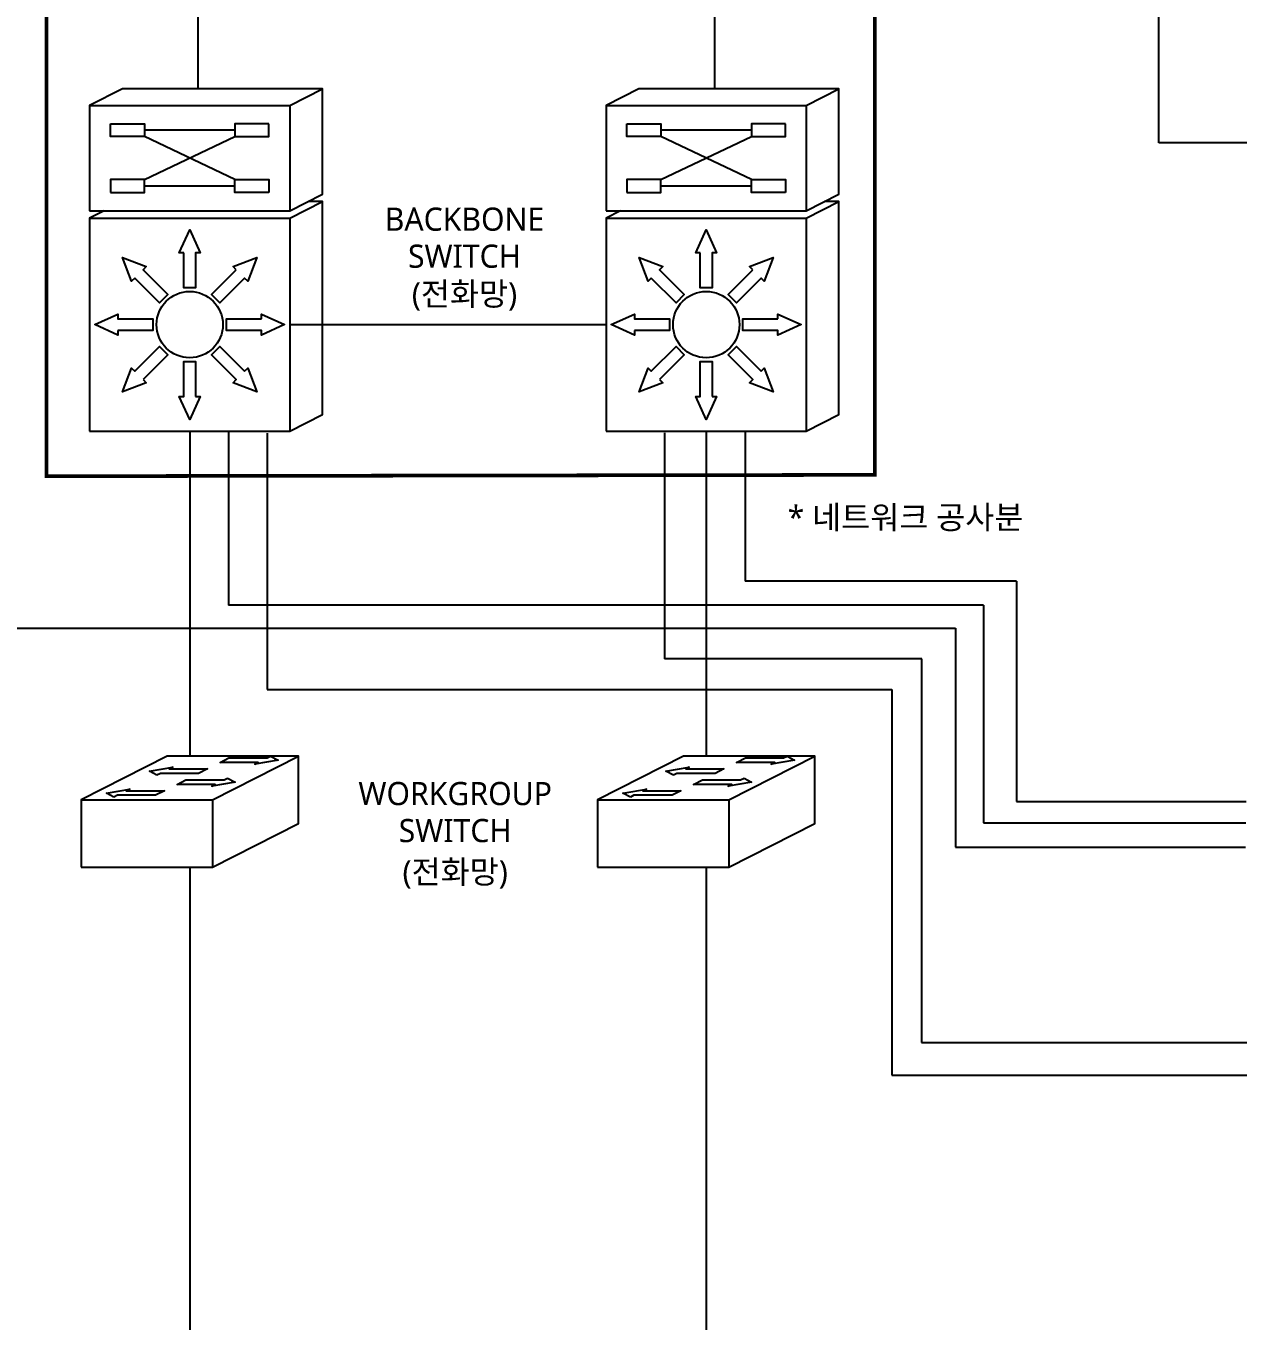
# Model space of a CAD drawing. Header units: millimetres. Extents: x 841 to 1682, y 0 to 594.
# Drawn here: x 997.6 to 1114.9, y 323.8 to 449.1 of the extents above; entities that cross this region are included whole.
import ezdxf
from ezdxf.enums import TextEntityAlignment as Align

# ---------------------------------------------------------------- set-up
doc = ezdxf.new("R2010")
doc.units = ezdxf.units.MM
doc.linetypes.add('DA3', pattern=[3, 2, -1])
doc.layers.add('A', color=4, linetype='Continuous')
doc.layers.add('SOL3', color=44, linetype='Continuous')
doc.styles.add('sukwoo', font='malgun.ttf')

msp = doc.modelspace()

# ---------------------------------------------------------------- linework, layer by layer
at = {"layer": 'A'}
for p, q in [((1107.19, 437.77), (1107.19, 499.21)), ((1014.26, 450.86), (1014.26, 442.99)), ((1064.22, 450.86), (1064.22, 442.99)), ((1003.78, 441.38), (1003.78, 431.19)), ((1023.13, 441.38), (1023.13, 431.19)), ((1053.74, 441.38), (1053.74, 431.19)), ((1073.1, 441.38), (1073.1, 431.19)), ((1117.2, 437.76), (1107.19, 437.77)), ((1003.78, 430.48), (1003.78, 409.87)), ((1023.13, 430.48), (1023.13, 409.87)), ((1053.74, 430.48), (1053.74, 409.87)), ((1073.1, 430.48), (1073.1, 409.87)), ((1023.13, 420.18), (1053.74, 420.18)), ((1013.46, 409.87), (1013.46, 378.46)), ((1017.22, 409.87), (1017.22, 393.05)), ((1020.94, 409.68), (1020.94, 384.9)), ((1059.4, 409.71), (1059.4, 387.87)), ((1063.42, 409.87), (1063.42, 378.46)), ((1067.18, 409.87), (1067.18, 395.38)), ((1093.44, 395.38), (1067.18, 395.38)), ((1093.44, 395.38), (1093.44, 374.07)), ((1090.23, 393.05), (1017.22, 393.05)), ((1090.23, 393.05), (1090.23, 372.01)), ((988.08, 390.81), (1087.53, 390.81)), ((1087.53, 390.81), (1087.53, 369.65)), ((1084.29, 387.87), (1059.4, 387.87)), ((1084.26, 387.85), (1084.26, 350.75)), ((1020.94, 384.9), (1081.38, 384.9)), ((1081.36, 384.9), (1081.36, 347.58)), ((1002.95, 374.22), (1002.95, 367.7)), ((1015.66, 374.22), (1015.66, 367.7)), ((1052.91, 374.22), (1052.91, 367.7)), ((1065.62, 374.22), (1065.62, 367.7)), ((1093.44, 374.07), (1115.66, 374.07)), ((1090.23, 372.01), (1115.61, 372.01)), ((1087.53, 369.65), (1115.6, 369.65)), ((1013.46, 367.7), (1013.46, 320.1)), ((1063.42, 367.7), (1063.42, 309.79)), ((1084.26, 350.75), (1187.8, 350.75)), ((1081.36, 347.58), (1136.15, 347.58))]:
    msp.add_line(p, q, dxfattribs=at)
at = {"layer": 'A', "color": 3}
for p, q in [((1017.83, 438.98), (1009.08, 438.98)), ((1067.79, 438.98), (1059.04, 438.98)), ((1017.83, 434.21), (1009.08, 438.36)), ((1009.08, 434.21), (1017.83, 438.36)), ((1067.79, 434.21), (1059.04, 438.36)), ((1059.04, 434.21), (1067.79, 438.36)), ((1009.08, 433.59), (1017.83, 433.59)), ((1059.04, 433.59), (1067.79, 433.59))]:
    msp.add_line(p, q, dxfattribs=at)
at = {"layer": 'A'}
for points in [[(1003.78, 431.19), (1023.13, 431.19), (1026.3, 432.81), (1026.3, 442.99)], [(1053.74, 431.19), (1073.1, 431.19), (1076.26, 432.81), (1076.26, 442.99)], [(1003.78, 409.87), (1023.13, 409.87), (1026.3, 411.49), (1026.3, 432.1)], [(1005.17, 431.19), (1003.78, 430.48), (1023.13, 430.48), (1026.3, 432.1), (1024.91, 432.1)], [(1053.74, 409.87), (1073.1, 409.87), (1076.26, 411.49), (1076.26, 432.1)], [(1055.13, 431.19), (1053.74, 430.48), (1073.1, 430.48), (1076.26, 432.1), (1074.87, 432.1)], [(1002.95, 367.7), (1015.66, 367.7), (1023.98, 371.94), (1023.98, 378.46)], [(1052.91, 367.7), (1065.62, 367.7), (1073.94, 371.94), (1073.94, 378.46)]]:
    msp.add_lwpolyline(points, dxfattribs=at)
for points in [[(1023.13, 441.38), (1026.3, 442.99), (1006.95, 442.99), (1003.78, 441.38)], [(1073.1, 441.38), (1076.26, 442.99), (1056.91, 442.99), (1053.74, 441.38)], [(1015.66, 374.22), (1023.98, 378.46), (1011.27, 378.46), (1002.95, 374.22)], [(1065.62, 374.22), (1073.94, 378.46), (1061.23, 378.46), (1052.91, 374.22)]]:
    msp.add_lwpolyline(points, close=True, dxfattribs=at)
at = {"layer": 'A', "color": 3}
for points in [[(1005.79, 439.61), (1009.08, 439.61), (1009.08, 438.36), (1005.79, 438.36)], [(1021.12, 439.61), (1017.83, 439.61), (1017.83, 438.36), (1021.12, 438.36)], [(1055.75, 439.61), (1059.04, 439.61), (1059.04, 438.36), (1055.75, 438.36)], [(1071.09, 439.61), (1067.79, 439.61), (1067.79, 438.36), (1071.09, 438.36)], [(1005.79, 432.96), (1009.08, 432.96), (1009.08, 434.21), (1005.79, 434.21)], [(1021.12, 432.96), (1017.83, 432.96), (1017.83, 434.21), (1021.12, 434.21)], [(1055.75, 432.96), (1059.04, 432.96), (1059.04, 434.21), (1055.75, 434.21)], [(1071.09, 432.96), (1067.79, 432.96), (1067.79, 434.21), (1071.09, 434.21)], [(1012.89, 427.12), (1012.45, 427.12), (1013.46, 429.36), (1014.46, 427.12), (1014.03, 427.12), (1014.03, 423.74), (1012.89, 423.74)], [(1062.85, 427.12), (1062.41, 427.12), (1063.42, 429.36), (1064.42, 427.12), (1063.99, 427.12), (1063.99, 423.74), (1062.85, 423.74)], [(1008.15, 424.68), (1007.84, 424.37), (1006.97, 426.67), (1009.26, 425.8), (1008.95, 425.49), (1011.34, 423.1), (1010.54, 422.29)], [(1017.96, 425.49), (1017.65, 425.8), (1019.94, 426.67), (1019.07, 424.37), (1018.76, 424.68), (1016.37, 422.29), (1015.57, 423.1)], [(1058.11, 424.68), (1057.8, 424.37), (1056.93, 426.67), (1059.22, 425.8), (1058.91, 425.49), (1061.3, 423.1), (1060.5, 422.29)], [(1067.92, 425.49), (1067.61, 425.8), (1069.91, 426.67), (1069.03, 424.37), (1068.73, 424.68), (1066.34, 422.29), (1065.53, 423.1)], [(1006.52, 419.61), (1006.52, 419.17), (1004.28, 420.18), (1006.52, 421.19), (1006.52, 420.75), (1009.9, 420.75), (1009.9, 419.61)], [(1020.39, 420.75), (1020.39, 421.19), (1022.63, 420.18), (1020.39, 419.17), (1020.39, 419.61), (1017.01, 419.61), (1017.01, 420.75)], [(1056.48, 419.61), (1056.48, 419.17), (1054.24, 420.18), (1056.48, 421.19), (1056.48, 420.75), (1059.86, 420.75), (1059.86, 419.61)], [(1070.35, 420.75), (1070.35, 421.19), (1072.59, 420.18), (1070.35, 419.17), (1070.35, 419.61), (1066.97, 419.61), (1066.97, 420.75)], [(1008.95, 414.87), (1009.26, 414.56), (1006.97, 413.69), (1007.84, 415.98), (1008.15, 415.68), (1010.54, 418.07), (1011.34, 417.26)], [(1018.76, 415.68), (1019.07, 415.98), (1019.94, 413.69), (1017.65, 414.56), (1017.96, 414.87), (1015.57, 417.26), (1016.37, 418.07)], [(1058.91, 414.87), (1059.22, 414.56), (1056.93, 413.69), (1057.8, 415.98), (1058.11, 415.68), (1060.5, 418.07), (1061.3, 417.26)], [(1068.73, 415.68), (1069.03, 415.98), (1069.91, 413.69), (1067.61, 414.56), (1067.92, 414.87), (1065.53, 417.26), (1066.34, 418.07)], [(1014.03, 413.24), (1014.46, 413.24), (1013.46, 411), (1012.45, 413.24), (1012.89, 413.24), (1012.89, 416.62), (1014.03, 416.62)], [(1063.99, 413.24), (1064.42, 413.24), (1063.42, 411), (1062.41, 413.24), (1062.85, 413.24), (1062.85, 416.62), (1063.99, 416.62)], [(1021.28, 378.44), (1022, 378.05), (1019.75, 377.66), (1020.09, 377.83), (1016.4, 377.83), (1017.25, 378.27), (1020.94, 378.27)], [(1071.24, 378.44), (1071.96, 378.05), (1069.71, 377.66), (1070.05, 377.83), (1066.36, 377.83), (1067.21, 378.27), (1070.9, 378.27)], [(1010.29, 376.6), (1009.57, 376.99), (1011.82, 377.38), (1011.48, 377.21), (1015.17, 377.21), (1014.32, 376.78), (1010.63, 376.78)], [(1060.25, 376.6), (1059.53, 376.99), (1061.78, 377.38), (1061.44, 377.21), (1065.13, 377.21), (1064.28, 376.78), (1060.59, 376.78)], [(1017.12, 376.32), (1017.84, 375.93), (1015.59, 375.54), (1015.93, 375.72), (1012.24, 375.72), (1013.09, 376.15), (1016.78, 376.15)], [(1067.08, 376.32), (1067.8, 375.93), (1065.55, 375.54), (1065.89, 375.72), (1062.2, 375.72), (1063.05, 376.15), (1066.74, 376.15)], [(1006.13, 374.48), (1005.41, 374.87), (1007.66, 375.26), (1007.32, 375.09), (1011.01, 375.09), (1010.16, 374.66), (1006.47, 374.66)], [(1056.09, 374.48), (1055.37, 374.87), (1057.63, 375.26), (1057.28, 375.09), (1060.97, 375.09), (1060.12, 374.66), (1056.43, 374.66)]]:
    msp.add_lwpolyline(points, close=True, dxfattribs=at)
for centre in [(1013.46, 420.18), (1063.42, 420.18)]:
    msp.add_circle(centre, 3.21, dxfattribs=at)
at = {"layer": 'SOL3', "linetype": 'DA3', "const_width": 0.358}
msp.add_lwpolyline([(999.61, 465.69), (1079.72, 465.69), (1079.72, 405.65), (999.61, 405.52)], close=True, dxfattribs=at)

# ---------------------------------------------------------------- texts
at = {"layer": 'A', "style": 'sukwoo'}
for s, p in [('BACKBONE', (1040.04, 430.38)), ('SWITCH', (1040.04, 426.8)), ('(전화망)', (1040.04, 423.15)), ('* 네트워크 공사분', (1082.7, 401.54)), ('WORKGROUP', (1039.14, 374.83)), ('SWITCH', (1039.14, 371.25)), ('(전화망)', (1039.14, 367.26))]:
    msp.add_text(s, height=2.24, dxfattribs=at).set_placement(p, align=Align.MIDDLE_CENTER)

doc.saveas('drawing.dxf')
